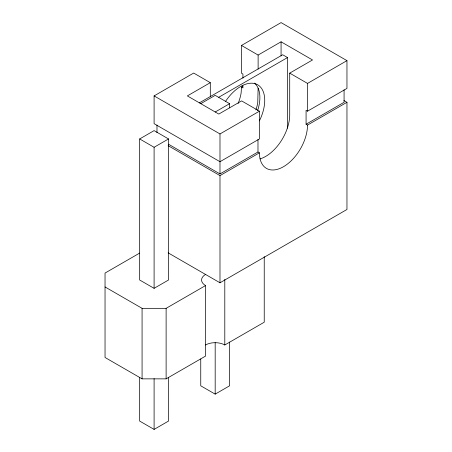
<?xml version="1.0" encoding="UTF-8"?>
<svg xmlns="http://www.w3.org/2000/svg" width="452" height="452" viewBox="0 0 452 452"><rect width="100%" height="100%" fill="white"/><g stroke="black" fill="none" stroke-linecap="round" stroke-linejoin="round"><path stroke-width="0.68" d="M242.707 86.4L241.492 87.1L241.125 92.971A34.007 19.634 -60 0 1 238.119 103.497M210.304 82.659L187.36 95.909L218.808 114.062L241.617 100.898L259.425 111.181L259.425 138.945L219.988 161.714L154.098 123.673L154.098 95.909L193.676 73.055L210.304 82.659L210.304 96.779M242.933 78.179L242.933 74.049L241.492 73.218L241.492 45.449L281.071 22.6L346.961 60.641L346.961 88.411L307.524 111.181L306.077 110.344L306.077 124.232L307.524 125.063L346.961 102.293L346.961 209.479L219.988 282.782L168.127 252.843M241.492 45.449L258.12 55.054L281.071 41.804L312.518 59.963L289.709 73.128L289.709 114.78A34.007 19.634 -60 0 1 260.047 158.906M199.321 102.892L282.686 54.76L287.534 57.562L287.534 128.182M139.668 138.945L154.098 130.617L168.528 138.945L168.528 280.008L154.098 288.336L139.668 280.008L139.668 138.945L154.098 147.279L168.528 138.945M200.75 103.683L215.18 95.349L229.605 103.683L229.605 107.915M218.774 97.259L287.534 57.562M215.18 112.011L229.605 103.683M154.098 95.909L219.988 133.95L259.425 111.181M289.709 73.128L307.524 83.411L346.961 60.641M168.494 144.205L219.988 173.935L257.985 151.996L259.425 152.832A34.007 19.634 -60 0 0 283.472 166.715A34.007 19.634 -60 0 0 307.524 125.063M306.077 124.232L344.074 102.293L344.074 89.795M168.127 145.663L219.988 175.602L259.425 152.832M139.623 253.097L105.039 273.064L105.039 357.481L142.075 378.861L166.121 378.861L205.558 356.091L205.558 285.562A13.605 7.853 0 0 1 205.558 274.454M105.039 286.952L142.075 308.332L166.121 308.332L205.558 285.562M205.558 344.983A13.605 7.853 0 0 1 224.797 344.983L264.234 322.214L264.234 256.623M139.668 377.341L139.668 421.072L154.098 429.4L168.528 421.072L168.528 377.341M200.75 359.001L200.75 385.805L215.18 394.133L229.605 385.805L229.605 342.074M343.91 100.53L346.961 102.293M241.492 87.1L242.933 87.937L242.933 85.744M307.524 83.411L307.524 111.181M281.071 41.804L281.071 55.912M258.12 55.054L258.12 69.145M258.12 88.174L257.759 102.57A34.007 19.634 -60 0 1 255.917 109.938M257.985 139.504L257.985 151.996M224.797 279.392L224.797 344.983M219.988 133.95L219.988 173.935M219.988 175.602L219.988 282.782M215.18 342.65L215.18 394.133M166.121 308.332L166.121 378.861M156.985 125.063L156.985 132.702M154.098 147.279L154.098 288.336M154.098 378.618L154.098 429.4M142.075 308.332L142.075 378.861M254.419 83.089A34.007 19.634 -60 0 1 257.629 110.587M225.373 101.66A34.007 19.634 -60 0 1 257.595 84.739A34.007 19.634 -60 0 1 259.386 120.893"/></g></svg>
